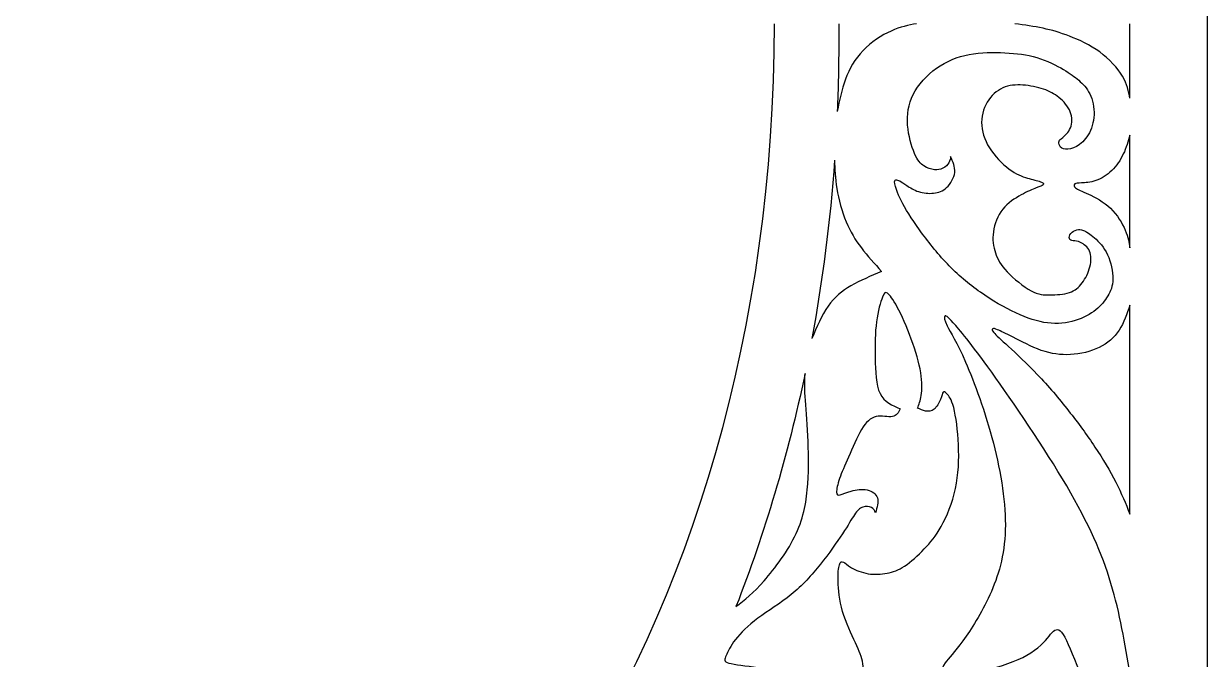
# Model space of a CAD drawing. Header units: millimetres. Extents: x 132 to 443, y 14 to 405.
# Drawn here: x 286.6 to 442.7, y 125.8 to 209.6 of the extents above; entities that cross this region are included whole.
import ezdxf

# ---------------------------------------------------------------- set-up
doc = ezdxf.new("R2010")
doc.units = ezdxf.units.MM
for name, color, linetype in [('Default', 7, 'Continuous'), ('DV1_Layer_1', 7, 'Continuous'), ('Layer_1', 7, 'Continuous')]:
    doc.layers.add(name, color=color, linetype=linetype)

# ---------------------------------------------------------------- blocks, each defined once
blk = doc.blocks.new('SE')
at = {"layer": 'DV1_Layer_1', "color": 7, "linetype": 'Continuous'}
for points, knots in [([(188.83, 209.61), (188.83, 129.43), (232.9, 64.4), (287.23, 64.4), (341.56, 64.4), (385.62, 129.43), (385.62, 209.61)], [0, 0, 0, 0, 0.333333, 0.333333, 0.333333, 1, 1, 1, 1]), ([(394.09, 209.61), (394.1, 208.84), (394.1, 208.07), (394.1, 207.3), (394.1, 204.2), (394.04, 201.12), (393.91, 198.06)], [0, 0, 0, 0, 0.333333, 0.333333, 0.333333, 1, 1, 1, 1]), ([(404.35, 209.61), (403.29, 209.41), (402.22, 209.2), (401, 208.65), (399.77, 208.1), (398.37, 207.19), (397.3, 206.08), (396.24, 204.97), (395.49, 203.66), (394.98, 202.29), (394.47, 200.92), (394.19, 199.49), (393.91, 198.06)], [0, 0, 0, 0, 0.2, 0.2, 0.2, 0.4, 0.4, 0.4, 0.6, 0.6, 0.6, 1, 1, 1, 1]), ([(432.5, 199.78), (432.33, 200.7), (432.15, 201.63), (430.88, 203.76), (429.78, 204.96), (428.51, 205.89), (427.24, 206.82), (425.8, 207.47), (423.28, 208.44), (422.21, 208.76), (421.04, 209.01), (419.87, 209.25), (418.6, 209.43), (417.33, 209.61)], [0, 0, 0, 0, 0.166667, 0.166667, 0.333333, 0.333333, 0.333333, 0.5, 0.5, 0.666667, 0.666667, 0.666667, 1, 1, 1, 1]), ([(423.74, 203.57), (422.83, 204.1), (421.55, 204.75), (418.91, 205.54), (417.54, 205.7), (414.51, 205.86), (412.86, 205.86), (409.74, 205.26), (408.29, 204.66), (407, 203.74), (405.7, 202.82), (404.58, 201.58), (403.26, 198.98), (403.08, 197.62), (403.29, 194.85), (403.69, 193.44), (404.49, 191.59), (404.89, 191.16), (405.34, 190.87), (405.79, 190.58), (406.29, 190.42), (406.72, 190.37), (407.15, 190.32), (407.5, 190.38), (407.83, 190.55), (408.16, 190.72), (408.46, 191.01), (408.62, 191.29), (408.79, 191.56), (408.82, 191.84), (408.84, 192.11), (409.16, 191.42), (409.47, 190.74), (409.39, 190.01), (409.32, 189.28), (408.84, 188.51), (407.82, 187.54), (406.7, 187.14), (405.25, 187.28), (404, 187.68), (403.49, 188.01), (402.68, 188.55), (402.38, 188.77), (401.9, 189.01), (401.73, 189.04), (401.49, 188.99), (401.42, 188.92), (401.5, 188.51), (401.58, 188.09), (401.8, 187.34), (402.86, 185.25), (403.69, 183.93), (404.74, 182.45), (405.79, 180.98), (407.06, 179.37), (409.79, 176.53), (411.24, 175.3), (414.33, 173.13), (415.96, 172.19), (418.96, 170.79), (420.33, 170.33), (421.63, 170.17), (422.94, 170.02), (424.18, 170.16), (425.27, 170.49), (426.37, 170.82), (427.31, 171.33), (428.72, 172.47), (429.19, 173.1), (429.95, 174.37), (430.24, 175.01), (430.25, 175.96), (430.26, 176.91), (430.01, 178.17), (429.54, 179.16), (429.08, 180.16), (428.41, 180.88), (427.24, 181.91), (426.74, 182.21), (426.37, 182.36), (426.01, 182.51), (425.78, 182.51), (425.5, 182.43), (425.22, 182.35), (424.9, 182.2), (424.7, 181.98), (424.51, 181.75), (424.45, 181.47), (424.58, 181.11), (424.77, 181.04), (425.27, 180.97), (425.58, 180.97), (426, 180.78), (426.41, 180.58), (426.92, 180.2), (427.17, 179.63), (427.42, 179.07), (427.41, 178.33), (427.22, 177.57), (427.02, 176.81), (426.65, 176.04), (425.77, 174.84), (425.25, 174.41), (424.51, 174.17), (423.77, 173.93), (422.8, 173.87), (421.97, 173.86), (421.14, 173.84), (420.45, 173.87), (419.46, 174.41), (418.47, 174.96), (417.17, 176.01), (416.31, 176.91), (415.46, 177.81), (415.04, 178.56), (414.76, 179.39), (414.49, 180.23), (414.34, 181.15), (414.49, 182.18), (414.63, 183.2), (415.06, 184.31), (416.41, 186.01), (417.34, 186.6), (418.96, 187.48), (420.33, 188.08), (421.23, 188.34), (421.14, 188.59), (420.82, 188.73), (420.5, 188.87), (419.9, 189.01), (419.23, 189.19), (418.56, 189.38), (417.81, 189.61), (416.92, 190.21), (416.03, 190.81), (414.99, 191.78), (414.24, 192.84), (413.49, 193.91), (413.03, 195.06), (412.95, 196.18), (412.87, 197.31), (413.17, 198.39), (414.2, 200.13), (414.93, 200.79), (415.74, 201.15), (416.56, 201.52), (417.46, 201.59), (419.33, 201.46), (420.3, 201.26), (421.9, 200.72), (422.53, 200.38), (423.14, 199.88), (423.75, 199.38), (424.35, 198.72), (424.92, 197.28), (424.9, 196.49), (424.65, 195.88), (424.4, 195.28), (423.92, 194.85), (423.63, 194.61), (423.34, 194.36), (423.22, 194.31), (423.17, 194.15), (423.11, 193.99), (423.11, 193.74), (423.24, 193.51), (423.37, 193.29), (423.88, 192.92), (424.91, 193.12), (425.45, 193.43), (426, 193.74), (426.57, 194.25), (427, 194.97), (427.44, 195.69), (427.74, 196.62), (427.77, 197.59), (427.81, 198.56), (427.58, 199.58), (426.82, 201.13), (426.29, 201.68), (425.75, 202.15), (425.21, 202.63), (424.65, 203.05), (423.74, 203.57)], [0, 0, 0, 0, 0.013514, 0.013514, 0.027027, 0.027027, 0.040541, 0.040541, 0.054054, 0.054054, 0.054054, 0.067568, 0.067568, 0.081081, 0.081081, 0.094595, 0.094595, 0.108108, 0.108108, 0.108108, 0.121622, 0.121622, 0.121622, 0.135135, 0.135135, 0.135135, 0.148649, 0.148649, 0.148649, 0.162162, 0.162162, 0.162162, 0.175676, 0.175676, 0.175676, 0.189189, 0.189189, 0.202703, 0.216216, 0.216216, 0.22973, 0.22973, 0.243243, 0.243243, 0.256757, 0.256757, 0.27027, 0.27027, 0.27027, 0.283784, 0.283784, 0.297297, 0.297297, 0.297297, 0.310811, 0.310811, 0.324324, 0.324324, 0.337838, 0.337838, 0.351351, 0.351351, 0.351351, 0.364865, 0.364865, 0.364865, 0.378378, 0.378378, 0.391892, 0.391892, 0.405405, 0.405405, 0.405405, 0.418919, 0.418919, 0.418919, 0.432432, 0.432432, 0.445946, 0.445946, 0.445946, 0.459459, 0.459459, 0.459459, 0.472973, 0.472973, 0.472973, 0.486486, 0.486486, 0.5, 0.5, 0.513514, 0.513514, 0.513514, 0.527027, 0.527027, 0.527027, 0.540541, 0.540541, 0.540541, 0.554054, 0.554054, 0.567568, 0.567568, 0.567568, 0.581081, 0.581081, 0.581081, 0.594595, 0.594595, 0.594595, 0.608108, 0.608108, 0.608108, 0.621622, 0.621622, 0.621622, 0.635135, 0.635135, 0.635135, 0.648649, 0.648649, 0.662162, 0.662162, 0.675676, 0.689189, 0.702703, 0.702703, 0.702703, 0.716216, 0.716216, 0.716216, 0.72973, 0.72973, 0.72973, 0.743243, 0.743243, 0.743243, 0.756757, 0.756757, 0.756757, 0.77027, 0.77027, 0.783784, 0.783784, 0.783784, 0.797297, 0.797297, 0.810811, 0.810811, 0.824324, 0.824324, 0.824324, 0.837838, 0.837838, 0.851351, 0.851351, 0.851351, 0.864865, 0.864865, 0.864865, 0.878378, 0.878378, 0.878378, 0.891892, 0.891892, 0.891892, 0.905405, 0.918919, 0.918919, 0.918919, 0.932432, 0.932432, 0.932432, 0.945946, 0.945946, 0.945946, 0.959459, 0.959459, 0.972973, 0.972973, 0.972973, 1, 1, 1, 1]), ([(432.5, 194.93), (432.26, 194.09), (432.01, 193.25), (431.63, 192.44), (431.25, 191.64), (430.74, 190.87), (430.11, 190.25), (429.48, 189.64), (428.74, 189.18), (428.01, 188.93), (427.28, 188.68), (426.57, 188.64), (426.1, 188.62), (425.62, 188.59), (425.4, 188.59), (425.11, 188.38), (425.05, 188.17), (425.32, 187.96), (425.58, 187.75), (426.17, 187.55), (427.89, 186.75), (429.04, 186.15), (429.94, 185.29), (430.84, 184.42), (431.49, 183.3), (431.88, 182.38), (432.27, 181.47), (432.39, 180.77), (432.5, 180.07)], [0, 0, 0, 0, 0.090909, 0.090909, 0.090909, 0.181818, 0.181818, 0.181818, 0.272727, 0.272727, 0.272727, 0.363636, 0.363636, 0.363636, 0.454545, 0.454545, 0.545455, 0.545455, 0.545455, 0.636364, 0.636364, 0.727273, 0.727273, 0.727273, 0.818182, 0.818182, 0.818182, 1, 1, 1, 1]), ([(393.55, 191.64), (393.58, 190.45), (393.61, 189.27), (393.84, 187.87), (394.08, 186.47), (394.52, 184.85), (395.62, 182.18), (396.28, 181.13), (397.08, 180.08), (397.88, 179.03), (398.82, 177.98), (399.76, 176.94), (398.34, 176.36), (396.92, 175.77), (394.51, 174.37), (393.52, 173.56), (392.69, 172.38), (391.87, 171.2), (391.21, 169.65), (390.55, 168.1)], [0, 0, 0, 0, 0.125, 0.125, 0.125, 0.25, 0.25, 0.375, 0.375, 0.375, 0.5, 0.5, 0.5, 0.625, 0.625, 0.75, 0.75, 0.75, 1, 1, 1, 1]), ([(395.4, 152.5), (395.91, 153.67), (396.51, 155.11), (397.7, 157.11), (398.29, 157.68), (399.02, 157.83), (399.75, 157.98), (400.62, 157.72), (401.17, 157.82), (401.73, 157.92), (401.97, 158.38), (402.22, 158.84), (401.16, 159.29), (400.11, 159.73), (399.55, 160.86), (398.99, 161.99), (398.93, 163.81), (398.9, 165.54), (398.88, 167.27), (398.89, 168.92), (399.08, 170.33), (399.26, 171.74), (399.62, 172.93), (399.86, 173.57), (400.11, 174.21), (400.23, 174.31), (400.52, 174.09), (400.81, 173.87), (401.25, 173.33), (402.39, 171.2), (403.09, 169.62), (403.67, 168.04), (404.25, 166.46), (404.7, 164.89), (405.13, 162.33), (405.1, 161.35), (404.88, 159.89), (404.67, 159.42), (404.48, 158.95), (404.83, 158.79), (405.19, 158.64), (405.56, 158.56), (405.93, 158.49), (406.32, 158.51), (406.67, 158.79), (407.02, 159.08), (407.33, 159.63), (407.52, 160.09), (407.7, 160.55), (407.76, 160.91), (407.86, 161.04), (407.96, 161.18), (408.1, 161.09), (408.6, 160.58), (408.96, 160.15), (409.26, 159.01), (409.56, 157.86), (409.8, 156.01), (409.89, 154.09), (409.97, 152.18), (409.9, 150.21), (409.49, 148.33), (409.09, 146.45), (408.34, 144.67), (407.62, 143.36), (406.9, 142.06), (406.2, 141.23), (405.38, 140.38), (404.56, 139.53), (403.62, 138.66), (401.96, 137.56), (401.25, 137.33), (399.68, 137.04), (398.82, 136.99), (397.98, 137.12), (397.14, 137.26), (396.31, 137.59), (395.76, 137.91), (395.21, 138.23), (394.94, 138.54), (394.71, 138.66), (394.49, 138.77), (394.32, 138.69), (394.07, 137.89), (393.98, 137.17), (394.01, 136.11), (394.04, 135.04), (394.18, 133.63), (394.61, 132.15), (395.05, 130.67), (395.78, 129.13), (396.3, 128), (396.82, 126.88), (397.14, 126.16), (397.27, 125.26), (397.41, 124.36), (397.36, 123.28), (397.09, 122.36), (396.81, 121.44), (396.29, 120.68), (395.66, 119.93), (395.02, 119.18), (394.26, 118.44), (393.8, 118.02), (393.34, 117.61), (393.17, 117.52), (393.05, 117.51), (392.94, 117.49), (392.88, 117.55), (392.77, 118.22), (392.71, 118.84), (392.32, 119.61), (391.94, 120.39), (391.22, 121.34), (390.45, 122.07), (389.68, 122.81), (388.85, 123.34), (387.67, 123.76), (386.5, 124.19), (384.97, 124.52), (383.43, 124.76), (381.88, 124.99), (380.33, 125.13), (378.89, 125.55), (379.02, 125.82), (379.47, 126.83), (379.81, 127.58), (380.47, 128.44), (381.14, 129.3), (382.14, 130.29), (383.45, 131.26), (384.77, 132.23), (386.4, 133.19), (387.84, 134.37), (389.28, 135.54), (390.54, 136.94), (391.68, 138.37), (392.82, 139.8), (393.85, 141.26), (395.34, 143.53), (395.79, 144.34), (396.18, 144.9), (396.56, 145.45), (396.88, 145.75), (397.27, 145.89), (397.66, 146.03), (398.13, 146), (398.43, 145.85), (398.72, 145.7), (398.83, 145.43), (398.95, 145.15), (399.15, 145.85), (399.35, 146.55), (399.19, 147.1), (399.03, 147.64), (398.52, 148.03), (397.19, 148.3), (396.38, 148.18), (395.74, 148.01), (395.09, 147.84), (394.62, 147.61), (393.99, 147.44), (393.84, 147.5), (393.82, 147.86), (393.81, 148.22), (393.94, 148.9), (394.21, 149.67), (394.48, 150.45), (394.89, 151.34), (395.4, 152.5)], [0, 0, 0, 0, 0.016129, 0.016129, 0.032258, 0.032258, 0.032258, 0.048387, 0.048387, 0.048387, 0.064516, 0.064516, 0.064516, 0.080645, 0.080645, 0.080645, 0.096774, 0.096774, 0.096774, 0.112903, 0.112903, 0.112903, 0.129032, 0.129032, 0.129032, 0.145161, 0.145161, 0.145161, 0.16129, 0.16129, 0.177419, 0.177419, 0.177419, 0.193548, 0.193548, 0.209677, 0.209677, 0.225806, 0.225806, 0.225806, 0.241935, 0.241935, 0.241935, 0.258065, 0.258065, 0.258065, 0.274194, 0.274194, 0.274194, 0.290323, 0.290323, 0.290323, 0.306452, 0.306452, 0.322581, 0.322581, 0.322581, 0.33871, 0.33871, 0.33871, 0.354839, 0.354839, 0.354839, 0.370968, 0.370968, 0.370968, 0.387097, 0.387097, 0.387097, 0.403226, 0.403226, 0.419355, 0.419355, 0.435484, 0.435484, 0.435484, 0.451613, 0.451613, 0.451613, 0.467742, 0.467742, 0.467742, 0.483871, 0.483871, 0.5, 0.5, 0.5, 0.516129, 0.516129, 0.516129, 0.532258, 0.532258, 0.532258, 0.548387, 0.548387, 0.548387, 0.564516, 0.564516, 0.564516, 0.580645, 0.580645, 0.580645, 0.596774, 0.596774, 0.596774, 0.612903, 0.612903, 0.612903, 0.629032, 0.629032, 0.645161, 0.645161, 0.645161, 0.66129, 0.66129, 0.66129, 0.677419, 0.677419, 0.677419, 0.693548, 0.693548, 0.693548, 0.709677, 0.709677, 0.725806, 0.725806, 0.741935, 0.741935, 0.741935, 0.758065, 0.758065, 0.758065, 0.774194, 0.774194, 0.774194, 0.790323, 0.790323, 0.790323, 0.806452, 0.806452, 0.822581, 0.822581, 0.822581, 0.83871, 0.83871, 0.83871, 0.854839, 0.854839, 0.854839, 0.870968, 0.870968, 0.870968, 0.887097, 0.887097, 0.887097, 0.903226, 0.903226, 0.919355, 0.919355, 0.919355, 0.935484, 0.935484, 0.951613, 0.951613, 0.951613, 0.967742, 0.967742, 0.967742, 1, 1, 1, 1]), ([(432.5, 172.53), (432.1, 171.36), (431.7, 170.19), (431.06, 169.22), (430.42, 168.25), (429.55, 167.47), (428.44, 166.93), (427.32, 166.39), (425.97, 166.07), (424.67, 166), (423.37, 165.93), (422.13, 166.1), (420.81, 166.56), (419.5, 167.02), (418.11, 167.76), (417.1, 168.28), (416.08, 168.8), (415.44, 169.1), (415.05, 169.27), (414.66, 169.43), (414.51, 169.46), (414.31, 169.37), (414.26, 169.26), (414.54, 168.92), (414.83, 168.57), (415.46, 168), (417.5, 166.13), (418.91, 164.83), (420.32, 163.35), (421.73, 161.88), (423.12, 160.22), (425.68, 156.98), (426.84, 155.39), (428.94, 152.24), (429.88, 150.67), (430.63, 149.2), (431.38, 147.73), (431.94, 146.35), (432.5, 144.98)], [0, 0, 0, 0, 0.066667, 0.066667, 0.066667, 0.133333, 0.133333, 0.133333, 0.2, 0.2, 0.2, 0.266667, 0.266667, 0.266667, 0.333333, 0.333333, 0.333333, 0.4, 0.4, 0.4, 0.466667, 0.466667, 0.533333, 0.533333, 0.533333, 0.6, 0.6, 0.666667, 0.666667, 0.666667, 0.733333, 0.733333, 0.8, 0.8, 0.866667, 0.866667, 0.866667, 1, 1, 1, 1]), ([(432.5, 123.88), (431.85, 127.88), (431.19, 131.89), (430, 135.84), (428.81, 139.79), (427.09, 143.68), (424.16, 148.68), (421.23, 153.67), (417.08, 159.77), (414.27, 163.67), (411.47, 167.58), (410.01, 169.3), (409.19, 170.2), (408.38, 171.1), (408.21, 171.19), (408.11, 171.06), (408, 170.93), (407.98, 170.59), (408.39, 169.77), (408.81, 168.95), (409.66, 167.67), (410.82, 165.02), (411.98, 162.37), (413.44, 158.36), (414.49, 154.34), (415.53, 150.32), (416.16, 146.29), (416.06, 142.9), (415.96, 139.5), (415.13, 136.76), (414.03, 134.32), (412.93, 131.89), (410.18, 127.66), (408.58, 125.94), (408.15, 125.38), (407.72, 124.82), (407.66, 124.56), (407.9, 124.31), (408.15, 124.05), (409.24, 123.53), (416.02, 124.82), (419.28, 126.48), (420.35, 127.35), (421.43, 128.23), (421.94, 129.14), (422.42, 129.54), (422.89, 129.94), (423.32, 129.83), (423.9, 128.77), (424.49, 127.71), (425.98, 123.71), (428.15, 118.67), (429.04, 116.11), (429.93, 113.55), (430.61, 110.94), (431.16, 108.12), (431.7, 105.3), (432.1, 102.27), (432.5, 99.24)], [0, 0, 0, 0, 0.043478, 0.043478, 0.043478, 0.086957, 0.086957, 0.086957, 0.130435, 0.130435, 0.130435, 0.173913, 0.173913, 0.173913, 0.217391, 0.217391, 0.217391, 0.26087, 0.26087, 0.26087, 0.304348, 0.304348, 0.304348, 0.347826, 0.347826, 0.347826, 0.391304, 0.391304, 0.391304, 0.434783, 0.434783, 0.434783, 0.478261, 0.521739, 0.521739, 0.521739, 0.565217, 0.565217, 0.565217, 0.608696, 0.652174, 0.695652, 0.695652, 0.695652, 0.73913, 0.73913, 0.73913, 0.782609, 0.782609, 0.782609, 0.826087, 0.869565, 0.869565, 0.869565, 0.913043, 0.913043, 0.913043, 1, 1, 1, 1]), ([(380.55, 132.78), (381.68, 133.67), (382.82, 134.57), (384.26, 136.19), (385.7, 137.81), (387.44, 140.16), (388.48, 142.41), (389.52, 144.65), (389.87, 146.81), (390.02, 148.97), (390.17, 151.14), (390.12, 153.31), (389.91, 157.31), (389.74, 159.14), (389.67, 160.47), (389.59, 161.81), (389.62, 162.66), (389.65, 163.51)], [0, 0, 0, 0, 0.142857, 0.142857, 0.142857, 0.285714, 0.285714, 0.285714, 0.428571, 0.428571, 0.428571, 0.571429, 0.571429, 0.714286, 0.714286, 0.714286, 1, 1, 1, 1])]:
    blk.add_open_spline(points, degree=3, knots=knots, dxfattribs=at)
for points in [[(432.5, 199.78), (432.5, 199.78), (432.5, 209.61), (432.5, 209.61)], [(432.5, 180.07), (432.5, 180.07), (432.5, 194.93), (432.5, 194.93)], [(393.55, 191.64), (392.98, 183.59), (391.96, 175.73), (390.55, 168.1)], [(432.5, 144.98), (432.5, 144.98), (432.5, 172.53), (432.5, 172.53)], [(389.65, 163.51), (387.39, 152.72), (384.33, 142.42), (380.55, 132.78)]]:
    blk.add_open_spline(points, degree=3, dxfattribs=at)
at = {"layer": 'Layer_1', "color": 7, "linetype": 'Continuous'}
blk.add_line((442.71, 13.79), (442.71, 405.43), dxfattribs=at)

msp = doc.modelspace()

# ---------------------------------------------------------------- block references
at = {"layer": 'Default'}
msp.add_blockref('SE', (0, 0), dxfattribs=at)

doc.saveas('drawing.dxf')
